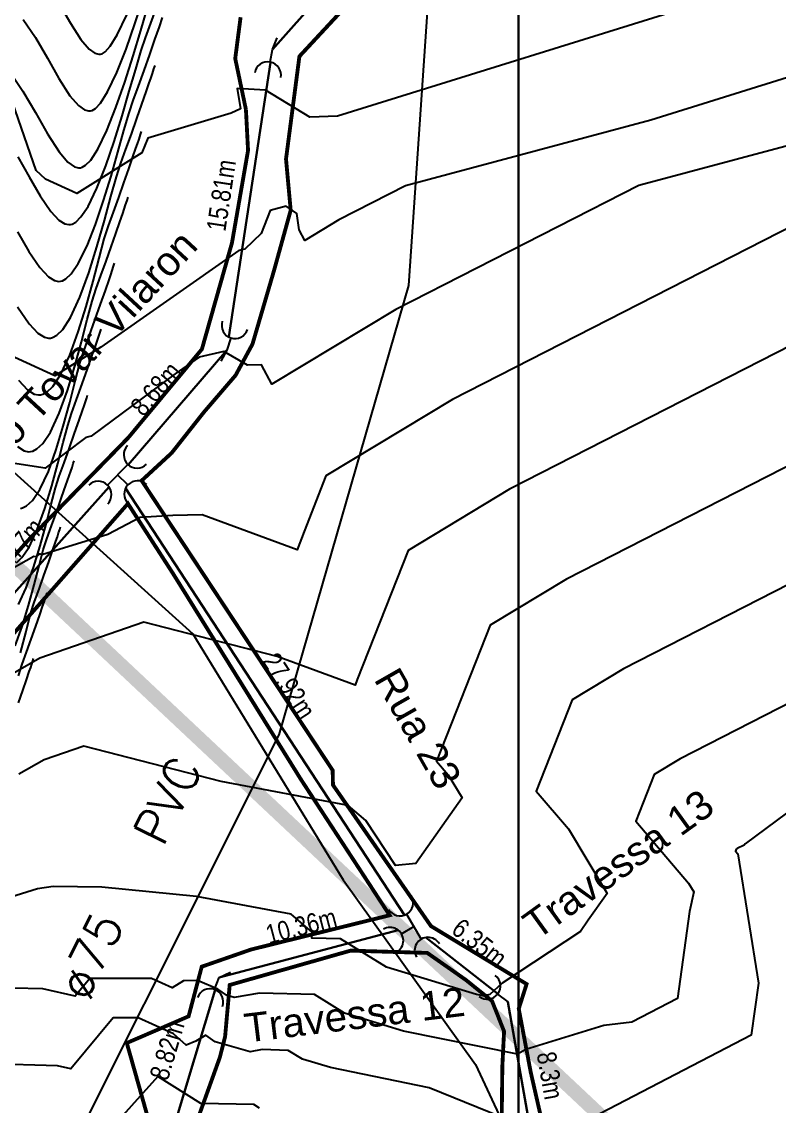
# Model space of a CAD drawing. Extents: x 360931 to 362237, y 7351473 to 7352200.
# Drawn here: x 361730.7 to 361770.1, y 7351783.2 to 7351839.6 of the extents above; entities that cross this region are included whole.
import ezdxf
from ezdxf.enums import TextEntityAlignment as Align

# ---------------------------------------------------------------- set-up
doc = ezdxf.new("R2010")
doc.units = 0
for name, color, linetype in [('A_Curvas Intermediarias', 37, 'Continuous'), ('A_Curvas Mestras', 32, 'Continuous'), ('AGUA', 3, 'Continuous'), ('C-TOPO-MAJR', 9, 'Continuous'), ('C-TOPO-MINR', 8, 'Continuous'), ('LISTAGEM_TEXTO', 7, 'Continuous'), ('PONTOS-Pontos - Água_U', 1, 'Continuous'), ('PS_IND_COMPRIMENTO', 7, 'Continuous'), ('TEXTO', 7, 'Continuous'), ('ZZ-Carimbo Texto', 7, 'Continuous')]:
    doc.layers.add(name, color=color, linetype=linetype)
doc.layers.add('TUBO_PE_80_NTS194_PN_12_5', color=5, linetype='Continuous', lineweight=30)
doc.styles.add('CARIMBO', font='arial.ttf', dxfattribs={"height": 2})
doc.styles.add('ROMANS', font='arial.ttf', dxfattribs={"height": 2})
doc.styles.add('SABESP', font='ROMANS.shx', dxfattribs={"height": 2})
picture_1 = doc.add_image_def('image1.tif', size_in_pixel=(23490, 20550))

# ---------------------------------------------------------------- blocks, each defined once
blk = doc.blocks.new('*U1254')
for p, q in [((-0.135, 0), (0, 0)), ((0, 0), (0.128, -0.025))]:
    blk.add_line(p, q)
blk.add_arc((-0.272, 0), 0.138, 270.0906, 90.0906)
blk = doc.blocks.new('*U1255')
for p, q in [((-0.135, 0), (0, 0)), ((0, 0), (0.128, -0.025))]:
    blk.add_line(p, q)
blk.add_arc((-0.272, 0), 0.138, 270.0906, 90.0906)
blk = doc.blocks.new('*U1256', base_point=(361544.508, 7351672.666))
for p, q in [((361544.382, 7351672.606), (361544.634, 7351672.77)), ((361544.59, 7351672.562), (361544.508, 7351672.688))]:
    blk.add_line(p, q)
for centre, start, end in [((361544.75, 7351672.845), 122.9683, 302.9683), ((361544.266, 7351672.532), 302.9683, 122.9683), ((361544.665, 7351672.447), 32.9683, 212.9683)]:
    blk.add_arc(centre, 0.138, start, end)
blk = doc.blocks.new('*U1276')
for p, q in [((-0.135, 0), (0, 0)), ((0, 0), (0.092, -0.092))]:
    blk.add_line(p, q)
blk.add_arc((-0.272, 0), 0.138, 270.0906, 90.0906)
blk = doc.blocks.new('*U1277', base_point=(361544.508, 7351672.666))
for p, q in [((361544.382, 7351672.606), (361544.634, 7351672.77)), ((361544.59, 7351672.562), (361544.508, 7351672.688))]:
    blk.add_line(p, q)
for centre, start, end in [((361544.75, 7351672.845), 122.9683, 302.9683), ((361544.266, 7351672.532), 302.9683, 122.9683), ((361544.665, 7351672.447), 32.9683, 212.9683)]:
    blk.add_arc(centre, 0.138, start, end)
blk = doc.blocks.new('*U1278')
for p, q in [((-0.135, 0), (0, 0)), ((0, 0), (0.092, -0.092))]:
    blk.add_line(p, q)
blk.add_arc((-0.272, 0), 0.138, 270.0906, 90.0906)

msp = doc.modelspace()

# ---------------------------------------------------------------- linework, layer by layer
at = {"color": 0, "const_width": 0.2}
for points in [[(361742.374, 7351835.023), (361742.483, 7351832.901), (361741.648, 7351828.1), (361740.085, 7351822.573), (361736.276, 7351817.99), (361731.054, 7351812.637), (361726.323, 7351807.284), (361714.617, 7351801.548), (361707.749, 7351797.903), (361699.883, 7351793.049), (361694.784, 7351789.511), (361688.899, 7351785.517), (361681.838, 7351781.327), (361680.275, 7351779.658), (361679.36, 7351773.914), (361679.018, 7351772.407), (361675.699, 7351770.987), (361644.273, 7351780.802), (361650.459, 7351795.374), (361677.598, 7351820.1), (361698.88, 7351839.49), (361718.112, 7351857.012), (361743.92, 7351952.586)], [(361758.198, 7351780.484), (361757.171, 7351784.992), (361756.549, 7351788.287), (361756.957, 7351789.572), (361751.988, 7351792.585), (361746.896, 7351799.919), (361746.88, 7351800.683), (361736.955, 7351815.741), (361738.516, 7351817.18), (361740.183, 7351819.291), (361741.835, 7351821.215), (361742.713, 7351822.835), (361743.835, 7351826.669), (361744.699, 7351829.793), (361744.456, 7351832.458), (361745.153, 7351837.795), (361750.062, 7351843.08), (361754.185, 7351847.539), (361760.52, 7351855.011), (361763.883, 7351860.432), (361767.325, 7351866.06), (361770.31, 7351870.83)], [(361742.096, 7351839.829), (361741.817, 7351837.681), (361742.374, 7351835.023)], [(361689.183, 7351782.932), (361703.136, 7351793.001), (361714.944, 7351799.121), (361728.221, 7351805.424), (361736.242, 7351814.545), (361738.593, 7351810.896), (361745.22, 7351800.225), (361749.841, 7351793.147), (361742.642, 7351791.368), (361740.078, 7351790.476), (361739.394, 7351787.894), (361736.183, 7351786.508), (361737.475, 7351781.932)], [(361755.667, 7351782.861), (361755.697, 7351785.3), (361755.786, 7351787.114), (361755.161, 7351788.691), (361753.792, 7351789.792), (361751.798, 7351791.19), (361747.81, 7351791.309), (361741.53, 7351789.524), (361741.292, 7351786.847), (361741.022, 7351785.773), (361739.499, 7351781.523)]]:
    msp.add_lwpolyline(points, dxfattribs=at)
at = {"layer": 'A_Curvas Intermediarias', "flags": 128}
for points, elevation in [([(361730.802, 7351839.705), (361731.437, 7351838.766), (361732.056, 7351837.701), (361732.655, 7351836.649), (361733.231, 7351835.748), (361733.673, 7351835.231), (361733.992, 7351835.007), (361734.199, 7351834.954), (361734.301, 7351834.959), (361734.383, 7351834.982), (361734.551, 7351835.082), (361734.815, 7351835.362), (361735.184, 7351835.946), (361735.662, 7351836.949), (361736.146, 7351838.175), (361736.624, 7351839.536), (361737.081, 7351840.943)], 82), ([(361730.124, 7351836.968), (361730.788, 7351835.987), (361731.435, 7351834.874), (361732.061, 7351833.774), (361732.663, 7351832.833), (361733.125, 7351832.291), (361733.459, 7351832.058), (361733.675, 7351832.002), (361733.782, 7351832.007), (361733.867, 7351832.03), (361734.04, 7351832.13), (361734.309, 7351832.403), (361734.677, 7351832.971), (361735.147, 7351833.946), (361735.616, 7351835.136), (361736.074, 7351836.455), (361736.508, 7351837.819), (361736.909, 7351839.142), (361737.264, 7351840.339)], 81), ([(361732.677, 7351840.528), (361733.249, 7351839.524), (361733.799, 7351838.664), (361734.221, 7351838.17), (361734.526, 7351837.957), (361734.723, 7351837.906), (361734.82, 7351837.91), (361734.898, 7351837.933), (361735.062, 7351838.035), (361735.321, 7351838.321), (361735.691, 7351838.92), (361736.177, 7351839.952)], 83), ([(361730.498, 7351828.677), (361731.094, 7351827.656), (361731.669, 7351826.813), (361732.111, 7351826.341), (361732.432, 7351826.143), (361732.64, 7351826.098), (361732.743, 7351826.104), (361732.835, 7351826.128), (361733.019, 7351826.225), (361733.296, 7351826.486), (361733.664, 7351827.022), (361734.117, 7351827.94), (361734.556, 7351829.057), (361734.973, 7351830.294), (361735.364, 7351831.572), (361735.719, 7351832.811), (361736.034, 7351833.932), (361736.3, 7351834.856), (361736.512, 7351835.502), (361736.788, 7351836.247), (361737.082, 7351837.064), (361737.375, 7351837.891), (361737.647, 7351838.666), (361737.876, 7351839.326), (361738.042, 7351839.81)], 79), ([(361730.509, 7351824.767), (361731.106, 7351823.89), (361731.566, 7351823.399), (361731.9, 7351823.193), (361732.117, 7351823.146), (361732.224, 7351823.153), (361732.329, 7351823.18), (361732.54, 7351823.294), (361732.852, 7351823.6), (361733.258, 7351824.225), (361733.746, 7351825.279), (361734.206, 7351826.539), (361734.632, 7351827.9), (361735.018, 7351829.256), (361735.357, 7351830.502), (361735.643, 7351831.534), (361735.87, 7351832.246), (361736.137, 7351832.967), (361736.422, 7351833.757), (361736.706, 7351834.557), (361736.968, 7351835.307), (361737.19, 7351835.946), (361737.351, 7351836.414), (361737.432, 7351836.651), (361737.517, 7351836.903), (361737.596, 7351837.145), (361737.652, 7351837.318)], 78), ([(361730.547, 7351820.967), (361731.025, 7351820.457), (361731.37, 7351820.243), (361731.594, 7351820.194), (361731.704, 7351820.201), (361731.813, 7351820.229), (361732.028, 7351820.34), (361732.342, 7351820.638), (361732.745, 7351821.244), (361733.221, 7351822.264), (361733.663, 7351823.481), (361734.066, 7351824.795), (361734.428, 7351826.103), (361734.745, 7351827.306), (361735.013, 7351828.302), (361735.229, 7351828.99), (361735.487, 7351829.687), (361735.762, 7351830.451), (361736.037, 7351831.224), (361736.29, 7351831.949), (361736.504, 7351832.566), (361736.66, 7351833.019), (361736.739, 7351833.248), (361736.82, 7351833.491), (361736.896, 7351833.725), (361736.951, 7351833.893)], 77), ([(361730.496, 7351817.518), (361730.849, 7351817.295), (361731.075, 7351817.243), (361731.185, 7351817.249), (361731.294, 7351817.277), (361731.507, 7351817.386), (361731.818, 7351817.674), (361732.213, 7351818.26), (361732.675, 7351819.245), (361733.099, 7351820.42), (361733.484, 7351821.687), (361733.827, 7351822.949), (361734.127, 7351824.11), (361734.381, 7351825.07), (361734.588, 7351825.734), (361734.837, 7351826.406), (361735.103, 7351827.144), (361735.367, 7351827.891), (361735.612, 7351828.59), (361735.819, 7351829.186), (361735.969, 7351829.623), (361736.045, 7351829.844), (361736.124, 7351830.079), (361736.197, 7351830.305), (361736.25, 7351830.467)], 76), ([(361730.448, 7351811.473), (361730.737, 7351811.741), (361731.105, 7351812.285), (361731.534, 7351813.199), (361731.927, 7351814.29), (361732.284, 7351815.466), (361732.601, 7351816.638), (361732.878, 7351817.714), (361733.113, 7351818.606), (361733.305, 7351819.222), (361733.576, 7351819.957), (361733.866, 7351820.763), (361734.145, 7351821.557), (361734.389, 7351822.256), (361734.568, 7351822.777), (361734.658, 7351823.037), (361734.731, 7351823.255), (361734.799, 7351823.465), (361734.848, 7351823.615)], 74), ([(361730.549, 7351809.297), (361730.961, 7351810.176), (361731.339, 7351811.224), (361731.682, 7351812.355), (361731.987, 7351813.481), (361732.253, 7351814.517), (361732.479, 7351815.374), (361732.663, 7351815.966), (361732.925, 7351816.673), (361733.203, 7351817.448), (361733.472, 7351818.211), (361733.705, 7351818.883), (361733.878, 7351819.384), (361733.964, 7351819.634), (361734.034, 7351819.843), (361734.1, 7351820.045), (361734.147, 7351820.189)], 73), ([(361730.388, 7351807.153), (361730.751, 7351808.159), (361731.08, 7351809.244), (361731.373, 7351810.325), (361731.628, 7351811.319), (361731.845, 7351812.142), (361732.022, 7351812.71), (361732.273, 7351813.389), (361732.54, 7351814.132), (361732.798, 7351814.865), (361733.022, 7351815.509), (361733.188, 7351815.99), (361733.27, 7351816.23), (361733.338, 7351816.431), (361733.401, 7351816.625), (361733.446, 7351816.763)], 72), ([(361730.657, 7351806.786), (361730.946, 7351807.895), (361731.187, 7351808.822), (361731.381, 7351809.454), (361731.621, 7351810.104), (361731.876, 7351810.817), (361732.124, 7351811.518), (361732.339, 7351812.136), (361732.498, 7351812.597), (361732.577, 7351812.827), (361732.641, 7351813.019), (361732.702, 7351813.205), (361732.745, 7351813.337)], 71), ([(361730.55, 7351804.185), (361730.776, 7351804.826), (361730.972, 7351805.39), (361731.117, 7351805.81), (361731.189, 7351806.02), (361731.248, 7351806.195), (361731.303, 7351806.365), (361731.343, 7351806.486)], 69)]:
    msp.add_lwpolyline(points, dxfattribs=dict(at, elevation=elevation))
at = {"layer": 'A_Curvas Mestras', "flags": 128}
for points, elevation in [([(361730.516, 7351832.57), (361731.107, 7351831.526), (361731.679, 7351830.546), (361732.231, 7351829.736), (361732.656, 7351829.283), (361732.964, 7351829.093), (361733.164, 7351829.05), (361733.262, 7351829.056), (361733.351, 7351829.079), (361733.53, 7351829.177), (361733.802, 7351829.444), (361734.171, 7351829.997), (361734.632, 7351830.943), (361735.086, 7351832.096), (361735.524, 7351833.375), (361735.936, 7351834.696), (361736.314, 7351835.977), (361736.649, 7351837.136), (361736.932, 7351838.09), (361737.153, 7351838.758), (361737.438, 7351839.527), (361737.742, 7351840.37)], 80), ([(361730.666, 7351814.298), (361730.771, 7351814.324), (361730.978, 7351814.43), (361731.279, 7351814.708), (361731.661, 7351815.273), (361732.107, 7351816.223), (361732.516, 7351817.355), (361732.885, 7351818.577), (361733.215, 7351819.794), (361733.503, 7351820.912), (361733.747, 7351821.838), (361733.946, 7351822.478), (361734.228, 7351823.242), (361734.529, 7351824.079), (361734.819, 7351824.904), (361735.072, 7351825.629), (361735.259, 7351826.17), (361735.351, 7351826.441), (361735.427, 7351826.667), (361735.498, 7351826.885), (361735.549, 7351827.041)], 75), ([(361730.554, 7351805.594), (361730.739, 7351806.198), (361730.969, 7351806.82), (361731.213, 7351807.501), (361731.45, 7351808.172), (361731.656, 7351808.763), (361731.807, 7351809.203), (361731.883, 7351809.423), (361731.944, 7351809.607), (361732.002, 7351809.785), (361732.044, 7351809.912)], 70)]:
    msp.add_lwpolyline(points, dxfattribs=dict(at, elevation=elevation))
at = {"layer": 'AGUA', "color": 3}
msp.add_lwpolyline([(361742.024, 7351938.491), (361744.244, 7351899.501), (361745.284, 7351893.941), (361749.454, 7351879.131), (361752.754, 7351854.331), (361750.824, 7351825.891), (361744.084, 7351802.531), (361730.074, 7351774.521), (361710.114, 7351752.371), (361680.944, 7351732.571), (361658.284, 7351722.111), (361634.964, 7351711.741), (361619.024, 7351708.071), (361606.084, 7351706.721), (361601.154, 7351705.751)], dxfattribs=at)
msp.add_lwpolyline([(361742.024, 7351938.491), (361744.244, 7351899.501), (361745.284, 7351893.941), (361749.454, 7351879.131), (361752.754, 7351854.331), (361750.824, 7351825.891), (361744.084, 7351802.531), (361730.074, 7351774.521), (361710.114, 7351752.371), (361680.944, 7351732.571), (361658.284, 7351722.111), (361634.964, 7351711.741), (361619.024, 7351708.071), (361606.084, 7351706.721), (361601.154, 7351705.751)], dxfattribs=at)
at = {"layer": 'C-TOPO-MAJR', "color": 9, "linetype": 'Continuous', "lineweight": -3}
for points, elevation in [([(361779.009, 7351839.348), (361763.404, 7351834.473), (361750.667, 7351831.069), (361747.198, 7351829.296), (361745.43, 7351828.23), (361745.143, 7351828.771), (361745.01, 7351829.619), (361744.472, 7351830.014), (361743.638, 7351829.786), (361743.172, 7351828.586), (361742.324, 7351827.769), (361742, 7351827.694), (361734.826, 7351822.68), (361732.446, 7351821.179), (361727.4, 7351823.498), (361725.908, 7351824.908), (361721.406, 7351837.891)], 80), ([(361779.216, 7351814.758), (361761.985, 7351805.953), (361759.32, 7351804.347), (361757.45, 7351799.604), (361759.127, 7351797.636), (361761.141, 7351794.279), (361760.163, 7351792.894), (361759.75, 7351792.298), (361755.692, 7351789.616), (361755.05, 7351789.037), (361754.814, 7351788.981), (361754.761, 7351788.95), (361754.352, 7351789.033), (361749.676, 7351790.448), (361747.286, 7351791.918), (361745.799, 7351791.96), (361745.818, 7351792.272), (361744.727, 7351793.203), (361739.804, 7351794.127), (361734.887, 7351794.611), (361732.352, 7351794.651), (361731.547, 7351794.514), (361729.083, 7351793.758)], 70)]:
    msp.add_lwpolyline(points, dxfattribs=dict(at, elevation=elevation))
at = {"layer": 'C-TOPO-MINR', "color": 8, "linetype": 'Continuous', "lineweight": -3}
for points, elevation in [([(361775.832, 7351844.401), (361766.865, 7351840.843), (361747.138, 7351834.681), (361745.69, 7351834.633), (361743.389, 7351836.033), (361741.922, 7351836.131), (361742.097, 7351835.07), (361741.608, 7351834.838), (361737.273, 7351833.548), (361736.971, 7351832.787), (361733.592, 7351830.657), (361731.956, 7351831.409), (361731.472, 7351831.866), (361725.727, 7351848.434)], 82), ([(361785.543, 7351837.166), (361762.79, 7351831.083), (361750.155, 7351824.627), (361743.716, 7351820.746), (361743.18, 7351821.755), (361742.45, 7351821.744), (361741.222, 7351822.453), (361739.938, 7351822.157), (361738.693, 7351821.287), (361734.323, 7351818.044), (361734.057, 7351817.981), (361731.939, 7351816.395), (361727.518, 7351817.062), (361725.646, 7351816.01), (361723.64, 7351816.621), (361721.943, 7351816.438), (361720.345, 7351817.95), (361717.085, 7351827.349)], 78), ([(361787.036, 7351831.113), (361756.07, 7351815.29), (361750.795, 7351812.111), (361748.151, 7351805.402), (361748.042, 7351805.113), (361743.994, 7351806.596), (361737.06, 7351808.391), (361731.666, 7351806.513), (361728.212, 7351804.54), (361723.201, 7351804.34), (361721.927, 7351804.166), (361721.389, 7351804.808), (361718.925, 7351804.046), (361717.386, 7351804.515), (361709.596, 7351803.675), (361709.217, 7351804.033), (361708.443, 7351806.265)], 74), ([(361774.913, 7351831.098), (361753.113, 7351819.959), (361746.533, 7351815.992), (361745.392, 7351813.1), (361745.034, 7351812.149), (361740.1, 7351813.957), (361738.575, 7351813.926), (361736.875, 7351813.817), (361735.194, 7351812.936), (361731.775, 7351811.889), (361731.652, 7351811.93), (361731.456, 7351811.783), (361731.354, 7351811.799), (361726.122, 7351808.859), (361720.513, 7351810.568), (361715.77, 7351810.056), (361714.781, 7351810.992), (361712.764, 7351816.807)], 76), ([(361784.697, 7351823.739), (361759.027, 7351810.622), (361755.057, 7351808.229), (361752.272, 7351801.163), (361752.877, 7351800.454), (361753.603, 7351799.244), (361751.2, 7351795.845), (361750.144, 7351795.741), (361748.612, 7351798.067), (361747.687, 7351798.856), (361741.083, 7351800.096), (361733.95, 7351801.942), (361731.893, 7351801.226), (361730.576, 7351800.474)], 72), ([(361788.791, 7351812.059), (361768.321, 7351796.855), (361768.254, 7351796.797), (361767.899, 7351796.616), (361767.845, 7351796.583), (361767.806, 7351796.485), (361767.932, 7351796.337), (361769.002, 7351789.623), (361768.629, 7351786.911), (361758.591, 7351781.696)], 66), ([(361773.735, 7351805.778), (361764.942, 7351801.285), (361763.582, 7351800.465), (361762.628, 7351798.045), (361765.377, 7351794.818), (361765.65, 7351794.363), (361765.415, 7351793.35), (361764.792, 7351788.826), (361762.423, 7351787.595), (361760.963, 7351787.418), (361756.917, 7351786.171), (361756.492, 7351785.922), (361750.56, 7351787.131), (361747.495, 7351788.059), (361745.928, 7351789.022), (361743.071, 7351789.102), (361741.76, 7351788.875), (361741.37, 7351788.986), (361740.92, 7351789.31), (361739.86, 7351789.75), (361739.137, 7351789.734), (361738.537, 7351789.38), (361737.468, 7351789.864), (361734.256, 7351789.867), (361733.494, 7351788.946), (361731.823, 7351789.322), (361730.282, 7351789.362)], 68), ([(361758.137, 7351781.641), (361751.892, 7351784.185), (361746.768, 7351785.229), (361745.313, 7351785.669), (361744.57, 7351786.126), (361743.214, 7351786.164), (361742.592, 7351786.056), (361740.775, 7351786.573), (361740.294, 7351786.919), (361739.767, 7351786.609), (361739.268, 7351786.402), (361738.601, 7351786.991), (361736.767, 7351787.82), (361735.473, 7351787.821), (361733.279, 7351785.168), (361732.581, 7351785.324), (361729.017, 7351785.417), (361726.254, 7351785.248), (361717.104, 7351784.952), (361715.612, 7351782.925)], 66), ([(361743.074, 7351783.127), (361742.783, 7351783.304), (361740.03, 7351783.367), (361737.789, 7351784.761), (361735.673, 7351782.391)], 64)]:
    msp.add_lwpolyline(points, dxfattribs=dict(at, elevation=elevation))
at = {"layer": 'LISTAGEM_TEXTO'}
for points in [[(361703.803, 7351840.119), (361739.609, 7351807.772), (361747.427, 7351794.981), (361754.304, 7351785.398), (361760.413, 7351772.288), (361762.735, 7351763.886), (361765.178, 7351755.042), (361772.472, 7351743.419), (361806.398, 7351721.628), (361864.677, 7351712.852), (362042.293, 7351901.54), (361934.525, 7351982.505), (361702.175, 7352008.178), (361703.803, 7351840.119)], [(361733.755, 7351813.729), (361728.119, 7351807.44), (361704.266, 7351793.781), (361681.491, 7351779.654), (361680.173, 7351772.228), (361674.863, 7351768.88), (361667.569, 7351748.692), (361667.695, 7351743.203), (361668.42, 7351742.174), (361662.991, 7351738.818), (361642.923, 7351714.633), (361633.156, 7351710.843), (361606.883, 7351703.394), (361604.885, 7351706.485), (361597.745, 7351704.268)]]:
    msp.add_lwpolyline(points, dxfattribs=at)
at = {"layer": 'LISTAGEM_TEXTO', "color": 3, "const_width": 0.75, "elevation": 82}
msp.add_lwpolyline([(361829.1, 7351718.527), (361715.748, 7351825.073), (361671.383, 7351785.878), (361640.158, 7351744.645), (361608.029, 7351738.154), (361582.697, 7351744.921), (361529.543, 7351754.638), (361523.7, 7351756.873)], dxfattribs=at)
at = {"layer": 'TUBO_PE_80_NTS194_PN_12_5', "linetype": 'Continuous'}
for points in [[(361758.953, 7351855.277), (361743.758, 7351838.152)], [(361743.656, 7351837.483), (361741.487, 7351823.206)], [(361741.383, 7351822.521), (361736.262, 7351816.557)], [(361735.261, 7351815.413), (361727.667, 7351806.922)], [(361736.119, 7351815.342), (361750.607, 7351793.154)], [(361740.978, 7351789.917), (361750.28, 7351792.375)], [(361751.718, 7351791.994), (361755.456, 7351789.059)], [(361738.635, 7351782.132), (361740.782, 7351789.268)], [(361755.987, 7351788.642), (361757.423, 7351780.472)]]:
    msp.add_lwpolyline(points, dxfattribs=at)

# ---------------------------------------------------------------- block references
at = {"layer": 'PONTOS-Pontos - Água_U', "xscale": 5, "yscale": 5, "zscale": 5}
for name, p, rotation in [('*U1254', (361743.758, 7351838.152), 79.30901045308043), ('*U1255', (361741.383, 7351822.521), 252.1114985105608), ('*U1256', (361735.73, 7351815.938), 12.68545290417276), ('*U1277', (361750.992, 7351792.564), 267.375601227096), ('*U1276', (361740.978, 7351789.917), 69.8410308350263), ('*U1278', (361755.987, 7351788.642), 322.2878275126806)]:
    msp.add_blockref(name, p, dxfattribs=dict(at, rotation=rotation))

# ---------------------------------------------------------------- texts
at = {"layer": 'PS_IND_COMPRIMENTO', "style": 'ROMANS', "width": 0.8}
for s, rotation, p in [('15.81m', 81.361, (361741.088, 7351830.57)), ('8.68m', 49.3508, (361737.684, 7351820.516)), ('12.77m', 48.1944, (361730.346, 7351812.167)), ('27.92m', 303.1425, (361744.619, 7351805.068)), ('10.36m', 14.8027, (361745.245, 7351792.596)), ('6.35m', 321.8584, (361754.513, 7351791.706)), ('8.82m', 73.2559, (361738.272, 7351786.132)), ('8.3m', 279.9734, (361758.182, 7351784.817))]:
    msp.add_text(s, height=1, rotation=rotation, dxfattribs=at).set_placement(p, align=Align.MIDDLE_CENTER)
at = {"layer": 'TEXTO', "color": 2, "style": 'SABESP'}
msp.add_text('ø75   PVC', height=1.8, rotation=63.4268, dxfattribs=at).set_placement((361736.294, 7351795.111), align=Align.MIDDLE_CENTER)
at = {"layer": 'ZZ-Carimbo Texto', "style": 'CARIMBO'}
for s, rotation, p in [('Rua Severiano Lidio Tovar Vilaron', 47.2231, (361728.573, 7351816.674)), ('Rua 23', 299.7009, (361751.318, 7351802.859)), ('Travessa 13', 35.8039, (361761.726, 7351795.808)), ('Travessa 12', 6.9943, (361748.015, 7351787.975))]:
    msp.add_text(s, height=1.5, rotation=rotation, dxfattribs=at).set_placement(p, align=Align.MIDDLE_CENTER)

# ---------------------------------------------------------------- pictures from other files: only their frames are drawn
at = {"lineweight": 30}
image = msp.add_image(picture_1, insert=(361177.259, 7351517.423, -3.228), size_in_units=(579.285, 506.782), dxfattribs=dict(at, fade=58))
image.dxf.flags = 15

doc.saveas('drawing.dxf')
